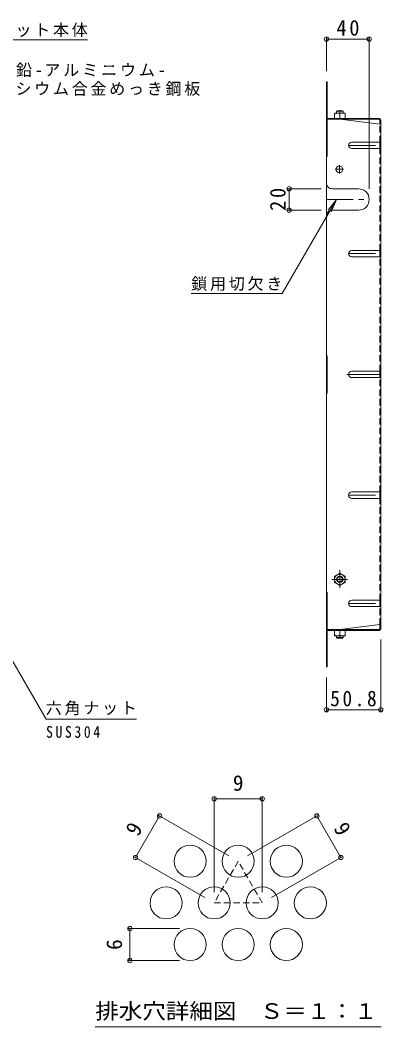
# Model space of a CAD drawing. Units: millimetres at full size, sheet at 1:5, with parts at other scales. Extents: x -1338 to 1343, y -985 to 942.
# Drawn here: x 675 to 1014, y -25 to 917 of the extents above; entities that cross this region are included whole.
import ezdxf
from ezdxf.enums import TextEntityAlignment as Align

# ---------------------------------------------------------------- set-up
doc = ezdxf.new("R2010")
doc.units = ezdxf.units.MM
doc.header["$LTSCALE"] = 5
doc.header["$PDMODE"] = 32
doc.header["$PDSIZE"] = 4
for name, pattern in [('CHAIN1', [8, 5, -1, 1, -1]), ('CHAIN2', [12, 9, -1, 1, -1]), ('DASHED1', [1.8, 1.2, -0.6])]:
    doc.linetypes.add(name, pattern=pattern)
for name, color, linetype, lineweight in [('5-0', 2, 'Continuous', 9), ('5-1', 3, 'Continuous', 9), ('5-4', 7, 'Continuous', 9), ('5-5', 7, 'Continuous', 9), ('5-7', 6, 'Continuous', 5), ('5-B', 2, 'Continuous', 9), ('5-D', 2, 'CHAIN1', 9), ('F-4_F-4ﾚｲﾔ', 7, 'Continuous', 9), ('F-5_F-5ﾚｲﾔ', 2, 'Continuous', 9), ('F-6_F-6ﾚｲﾔ', 2, 'Continuous', 9)]:
    doc.layers.add(name, color=color, linetype=linetype, lineweight=lineweight)
doc.styles.add('ＭＳ ゴシック', font='')
doc.styles.get('ＭＳ ゴシック').set_extended_font_data('MS Gothic')

msp = doc.modelspace()

# ---------------------------------------------------------------- linework, layer by layer
at = {"layer": '5-0'}
for p, q in [((985.1, 802.943), (1011.3, 802.943)), ((1011.3, 802.943), (1012.1, 802.943)), ((966.3, 759.281), (991.3, 759.281)), ((966.3, 739.281), (991.3, 739.281)), ((985.1, 701.618), (1011.3, 701.618)), ((1011.3, 701.618), (1012.1, 701.618)), ((985.1, 695.618), (1011.3, 695.618)), ((1011.3, 695.618), (1012.1, 695.618)), ((985.1, 588.601), (1011.3, 588.601)), ((1011.3, 588.601), (1012.1, 588.601)), ((985.1, 582.601), (1011.3, 582.601)), ((1011.3, 582.601), (1012.1, 582.601)), ((985.1, 475.586), (1012.1, 475.586)), ((985.1, 469.586), (1011.3, 469.586)), ((1011.3, 469.586), (1012.1, 469.586)), ((985.1, 374.261), (1011.3, 374.261)), ((985.1, 368.261), (1011.3, 368.261)), ((1011.3, 374.261), (1012.1, 374.261)), ((1011.3, 368.261), (1012.1, 368.261))]:
    msp.add_line(p, q, dxfattribs=at)
at = {"layer": '5-0', "linetype": 'CHAIN1'}
for p, q in [((982.1, 799.943), (1012.1, 799.943)), ((977.4, 777.501), (969.4, 777.501)), ((973.4, 773.501), (973.4, 781.501)), ((961.3, 749.281), (1001.3, 749.281)), ((982.1, 698.618), (1012.1, 698.618)), ((982.1, 472.586), (1012.1, 472.586)), ((982.1, 371.261), (1012.1, 371.261))]:
    msp.add_line(p, q, dxfattribs=at)
at = {"layer": '5-0'}
msp.add_lwpolyline([(985.1, 796.943), (1011.3, 796.943), (1012.1, 796.943)], dxfattribs=at)
msp.add_circle((973.4, 777.501), 3.1, dxfattribs=at)
for centre, radius, start, end in [((985.1, 799.943), 3, 90, 270), ((966.3, 764.281), 5, 180, 270), ((991.3, 749.281), 10, 270, 90), ((966.3, 734.281), 5, 90, 180), ((985.1, 698.618), 3, 90, 270), ((985.1, 585.601), 3, 90, 270), ((985.1, 472.586), 3, 90, 270), ((985.1, 371.261), 3, 90, 270)]:
    msp.add_arc(centre, radius, start, end, dxfattribs=at)
at = {"layer": '5-1'}
for p, q in [((970.8, 831.901), (971.3, 832.401)), ((970.8, 830.201), (970.8, 831.901)), ((976.8, 831.901), (970.8, 831.901)), ((976.3, 832.401), (971.3, 832.401)), ((976.8, 831.901), (976.3, 832.401)), ((976.8, 830.201), (976.8, 831.901)), ((970.8, 341.001), (970.8, 339.301)), ((976.8, 339.301), (970.8, 339.301)), ((970.8, 339.301), (971.3, 338.801)), ((976.8, 339.301), (976.3, 338.801)), ((976.8, 341.001), (976.8, 339.301)), ((976.3, 338.801), (971.3, 338.801))]:
    msp.add_line(p, q, dxfattribs=at)
at = {"layer": '5-4'}
for p, q in [((961.3, 900.904), (961.3, 869.404)), ((961.3, 899.404), (1001.3, 899.404)), ((1001.3, 900.904), (1001.3, 759.281)), ((924.8, 759.281), (956.3, 759.281)), ((926.3, 739.281), (926.3, 759.281)), ((924.8, 739.281), (956.3, 739.281)), ((1012.1, 270.297), (1012.1, 337.597)), ((961.3, 270.297), (961.3, 301.797)), ((961.3, 271.797), (1012.1, 271.797))]:
    msp.add_line(p, q, dxfattribs=at)
for p in [(961.3, 899.404), (1001.3, 899.404), (926.3, 759.281), (926.3, 739.281), (961.3, 271.797), (1012.1, 271.797)]:
    msp.add_point(p, dxfattribs=at)
at = {"layer": '5-5'}
for p, q in [((737.636, 898.745), (617.636, 898.745)), ((970.605, 749.201), (962.996, 739.284)), ((919.818, 661.234), (834.818, 661.234)), ((626.663, 388.047), (698.935, 262.868)), ((783.665, 262.868), (698.935, 262.868))]:
    msp.add_line(p, q, dxfattribs=at)
msp.add_lwpolyline([(919.818, 661.234), (970.605, 749.201), (965.822, 737.652)], dxfattribs=at)
at = {"layer": '5-7', "color": 2, "lineweight": 9}
for p, q in [((961.3, 859.404), (962.1, 859.404)), ((961.3, 826.004), (961.3, 859.404)), ((962.1, 825.871), (962.1, 859.404)), ((961.3, 834.404), (962.1, 834.404)), ((961.3, 824.404), (961.3, 585.602)), ((962.1, 824.404), (962.1, 789.4)), ((962.767, 825.204), (1010.5, 825.204)), ((962.9, 824.404), (1010.633, 824.404)), ((974.3, 824.401), (1011.3, 819.789)), ((1011.3, 823.738), (1011.3, 819.789)), ((1012.1, 823.604), (1012.1, 585.602)), ((1011.3, 796.943), (1011.3, 802.943)), ((961.3, 789.4), (962.1, 789.4)), ((1011.3, 695.618), (1011.3, 701.618)), ((961.3, 603.105), (962.1, 603.105)), ((961.3, 585.602), (961.3, 346.797)), ((1011.3, 582.601), (1011.3, 588.601)), ((1012.1, 347.597), (1012.1, 585.602)), ((1011.3, 469.586), (1011.3, 475.586)), ((961.3, 381.802), (962.1, 381.802)), ((962.1, 346.797), (962.1, 381.802)), ((1011.3, 368.261), (1011.3, 374.261)), ((974.3, 346.801), (1011.3, 351.413)), ((1011.3, 347.464), (1011.3, 351.413)), ((961.3, 346.797), (962.1, 346.797)), ((962.1, 346.797), (962.9, 346.797)), ((962.1, 345.331), (962.1, 311.797)), ((962.767, 345.997), (1010.5, 345.997)), ((962.9, 346.797), (1010.633, 346.797)), ((961.3, 336.797), (962.1, 336.797))]:
    msp.add_line(p, q, dxfattribs=at)
at = {"layer": '5-7', "color": 2, "linetype": 'DASHED1', "lineweight": 9}
for p, q in [((1011.3, 802.943), (1011.3, 819.789)), ((1011.3, 701.618), (1011.3, 796.943)), ((1011.3, 588.601), (1011.3, 695.618)), ((1011.3, 475.586), (1011.3, 582.601)), ((1011.3, 374.261), (1011.3, 469.586)), ((1011.3, 351.413), (1011.3, 368.261))]:
    msp.add_line(p, q, dxfattribs=at)
at = {"layer": '5-7', "color": 2, "linetype": 'CHAIN2', "lineweight": 9}
msp.add_line((980.412, 585.602), (1012.1, 585.602), dxfattribs=at)
at = {"layer": '5-7', "color": 2, "lineweight": 9}
for points in [[(961.3, 824.404), (962.1, 824.404), (962.9, 824.404)], [(961.3, 568.104), (962.1, 568.104), (962.1, 603.105)], [(961.3, 345.197), (961.3, 311.797), (962.1, 311.797)]]:
    msp.add_lwpolyline(points, dxfattribs=at)
for centre, radius, start, end in [((962.9, 826.004), 1.6, 180, 270), ((962.767, 825.871), 0.667, 180, 270), ((1010.5, 823.604), 1.6, 0, 90), ((1010.633, 823.738), 0.667, 0, 90), ((1011.3, 820.589), 0.8, 270, 0), ((1011.3, 350.613), 0.8, 0, 90), ((962.9, 345.197), 1.6, 90, 180), ((962.767, 345.331), 0.667, 90, 180), ((1010.5, 347.597), 1.6, 270, 0), ((1010.633, 347.464), 0.667, 270, 0)]:
    msp.add_arc(centre, radius, start, end, dxfattribs=at)
at = {"layer": '5-B'}
for p, q in [((978.8, 830.201), (968.8, 830.201)), ((968.8, 825.201), (968.8, 830.201)), ((973.8, 825.201), (973.8, 829.768)), ((978.8, 825.201), (978.8, 830.201)), ((978.8, 825.201), (968.8, 825.201)), ((973.8, 399.547), (968.8, 396.661)), ((968.8, 396.661), (968.8, 390.934)), ((973.8, 388.047), (968.8, 390.934)), ((973.8, 388.047), (978.8, 390.934)), ((978.8, 346.001), (968.8, 346.001)), ((968.8, 346.001), (968.8, 341.001)), ((978.8, 341.001), (968.8, 341.001)), ((973.8, 346.001), (973.8, 341.434)), ((978.8, 346.001), (978.8, 341.001))]:
    msp.add_line(p, q, dxfattribs=at)
msp.add_lwpolyline([(973.8, 399.547), (978.8, 396.661), (978.8, 390.934)], dxfattribs=at)
for radius in [5, 3, 2.458]:
    msp.add_circle((973.8, 393.797), radius, dxfattribs=at)
for centre, start, end in [((971.3, 822.768), 70.34633, 109.65366), ((976.3, 822.768), 70.34633, 109.65366), ((971.3, 348.434), 250.34634, 289.65367), ((976.3, 348.434), 250.34634, 289.65367)]:
    msp.add_arc(centre, 7.433, start, end, dxfattribs=at)
at = {"layer": '5-D'}
for p, q in [((973.8, 832.887), (973.8, 829.826)), ((973.8, 402.326), (973.8, 385.818)), ((966.33, 393.797), (981.09, 393.797)), ((973.8, 338.315), (973.8, 341.376))]:
    msp.add_line(p, q, dxfattribs=at)
at = {"layer": 'F-4_F-4ﾚｲﾔ'}
for p, q in [((856.25, 189.988), (856.25, 100.988)), ((856.25, 188.488), (901.25, 188.488)), ((901.25, 189.988), (901.25, 100.988)), ((782.638, 133.488), (805.138, 172.459)), ((803.839, 173.209), (870.09, 134.959)), ((953.661, 173.209), (887.41, 134.959)), ((974.862, 133.488), (952.362, 172.459)), ((781.339, 134.238), (847.59, 95.988)), ((976.161, 134.238), (909.91, 95.988)), ((775.899, 67.017), (823.75, 67.017)), ((777.399, 37.017), (777.399, 67.017)), ((775.899, 37.017), (823.75, 37.017))]:
    msp.add_line(p, q, dxfattribs=at)
for p in [(856.25, 188.488), (901.25, 188.488), (805.138, 172.459), (952.362, 172.459), (782.638, 133.488), (974.862, 133.488), (777.399, 67.017), (777.399, 37.017)]:
    msp.add_point(p, dxfattribs=at)
at = {"layer": 'F-5_F-5ﾚｲﾔ', "color": 7}
msp.add_line((745, -25), (1012.5, -25), dxfattribs=at)
at = {"layer": 'F-6_F-6ﾚｲﾔ', "linetype": 'DASHED1'}
msp.add_lwpolyline([(878.75, 129.959), (856.25, 90.988), (901.25, 90.988)], close=True, dxfattribs=at)
at = {"layer": 'F-6_F-6ﾚｲﾔ'}
for centre in [(833.75, 129.959), (878.75, 129.959), (923.75, 129.959), (811.25, 90.988), (856.25, 90.988), (901.25, 90.988), (946.25, 90.988), (833.75, 52.017), (878.75, 52.017), (923.75, 52.017)]:
    msp.add_circle(centre, 15, dxfattribs=at)

# ---------------------------------------------------------------- texts
at = {"layer": '5-4', "color": 2, "char_height": 14.66, "attachment_point": 7, "style": 'ＭＳ ゴシック'}
for s, insert in [('\\T1.27;\\W0.95;40', (970.675, 902.404)), ('\\T1.28;\\W0.9;50.8', (964.825, 274.797))]:
    msp.add_mtext(s, dxfattribs=dict(at, insert=insert))
at = {"layer": '5-4', "color": 2, "insert": (923.3, 738.656), "char_height": 14.66, "attachment_point": 7, "rotation": 90, "style": 'ＭＳ ゴシック'}
msp.add_mtext('\\T1.27;\\W0.95;20', dxfattribs=at)
at = {"layer": '5-5', "char_height": 11, "attachment_point": 7, "style": 'ＭＳ ゴシック'}
for s, insert in [('\\T1.17;バスケット本体', (617.636, 901.245)), ('\\T1.18;溶融亜鉛-アルミニウム-', (617.636, 863.745)), ('\\T1.17;マグネシウム合金めっき鋼板', (617.636, 846.245)), ('\\T1.17;鎖用切欠き', (834.818, 663.734)), ('\\T1.17;六角ナット', (698.665, 266.602)), ('\\T1.39;\\W0.85;SUS304', (698.935, 245.368))]:
    msp.add_mtext(s, dxfattribs=dict(at, insert=insert))
at = {"layer": 'F-4_F-4ﾚｲﾔ', "color": 2, "style": 'ＭＳ ゴシック'}
msp.add_text('9', height=14.66, dxfattribs=at).set_placement((873.75, 191.488), align=Align.BOTTOM_LEFT)
for s, rotation, p in [('9', 60, (788.79, 150.143)), ('9', 300, (963.71, 158.804)), ('6', 90, (774.399, 47.017))]:
    msp.add_text(s, height=14.66, rotation=rotation, dxfattribs=at).set_placement(p, align=Align.BOTTOM_LEFT)
at = {"layer": 'F-5_F-5ﾚｲﾔ', "style": 'ＭＳ ゴシック', "width": 1.1}
msp.add_text('排水穴詳細図\u3000Ｓ＝１：１', height=14.66, dxfattribs=at).set_placement((745, -21.927), align=Align.BOTTOM_LEFT)

doc.saveas('drawing.dxf')
